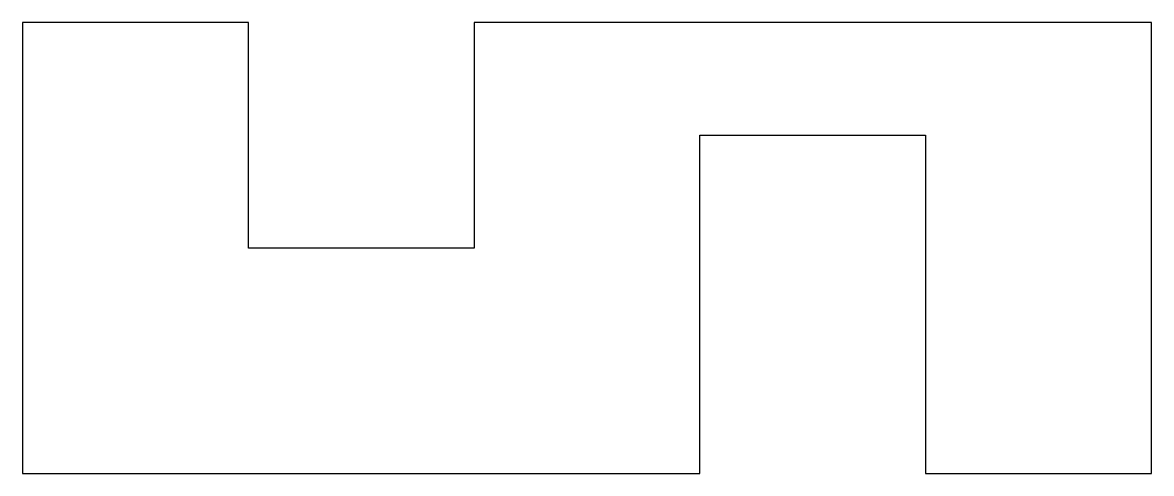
# Model space of a CAD drawing. Header units: millimetres. Extents: x 0 to 2.5, y 0 to 1.
import ezdxf

# ---------------------------------------------------------------- set-up
doc = ezdxf.new("R2010")
doc.units = ezdxf.units.MM

msp = doc.modelspace()

# ---------------------------------------------------------------- linework, layer by layer
msp.add_lwpolyline([(1, 1), (1, 0.5), (0.5, 0.5), (0.5, 1), (0, 1), (0, 0), (1.5, 0), (1.5, 0.75), (2, 0.75), (2, 0), (2.5, 0), (2.5, 1)], close=True)

doc.saveas('drawing.dxf')
